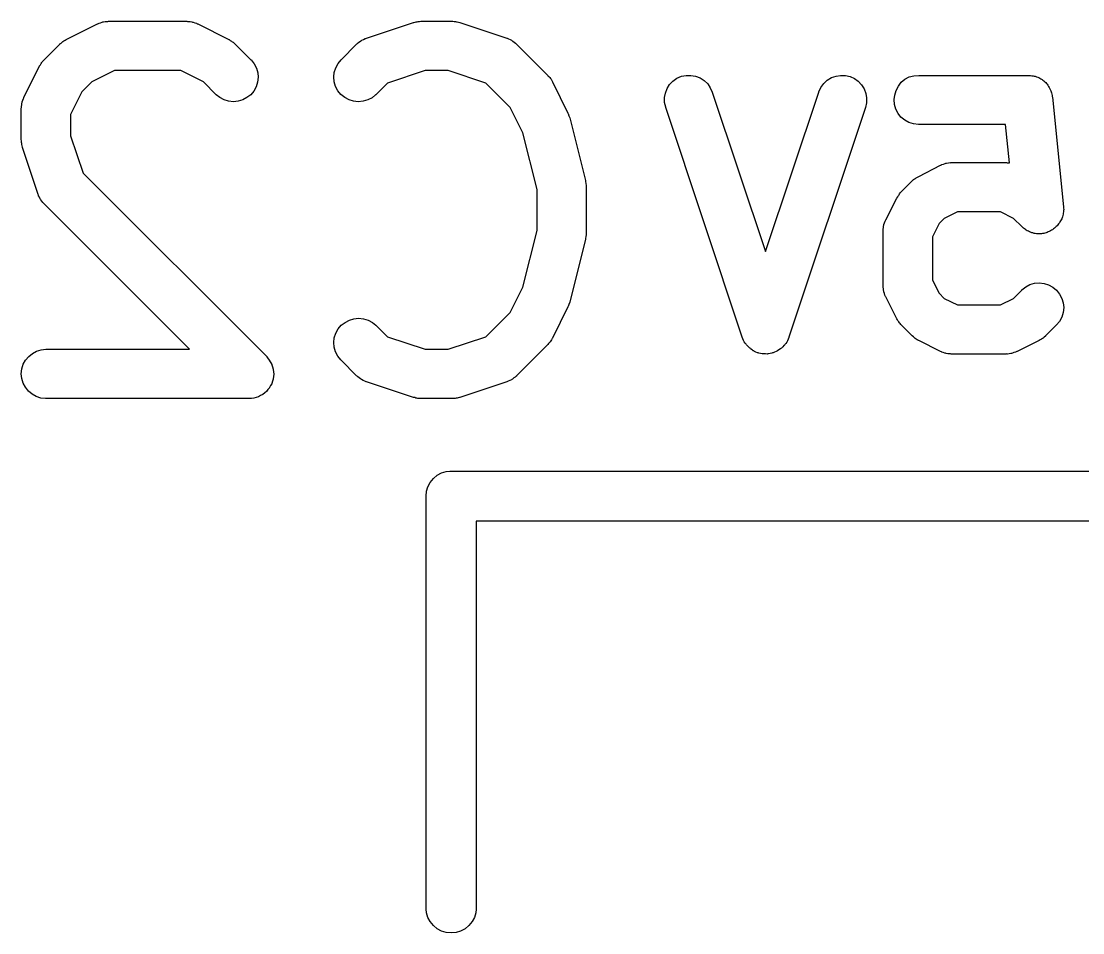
# Model space of a CAD drawing. Extents: x 60.5 to 144.3, y -114.9 to -60.3.
# Drawn here: x 100.615 to 103.85, y -104.556 to -101.777 of the extents above; entities that cross this region are included whole.
import ezdxf

# ---------------------------------------------------------------- set-up
doc = ezdxf.new("R2010")
doc.units = 0
doc.header["$MEASUREMENT"] = 0
doc.layers.add('BLACK', color=7, linetype='CONTINUOUS')

msp = doc.modelspace()

# ---------------------------------------------------------------- linework, layer by layer
at = {"layer": 'BLACK', "linetype": 'CONTINUOUS'}
for p, q in [((100.752, -101.833), (100.847, -101.785)), ((100.847, -101.785), (100.848, -101.785)), ((100.848, -101.785), (100.85, -101.784)), ((100.85, -101.784), (100.852, -101.783)), ((100.852, -101.783), (100.857, -101.782)), ((100.857, -101.782), (100.862, -101.78)), ((100.862, -101.78), (100.864, -101.779)), ((100.864, -101.779), (100.866, -101.779)), ((100.866, -101.779), (100.871, -101.778)), ((100.871, -101.778), (100.877, -101.778)), ((100.877, -101.778), (100.879, -101.778)), ((100.879, -101.778), (100.881, -101.777)), ((100.881, -101.777), (101.119, -101.777)), ((101.119, -101.777), (101.12, -101.777)), ((101.12, -101.777), (101.122, -101.778)), ((101.122, -101.778), (101.124, -101.778)), ((101.124, -101.778), (101.13, -101.778)), ((101.13, -101.778), (101.135, -101.779)), ((101.135, -101.779), (101.137, -101.78)), ((101.137, -101.78), (101.139, -101.78)), ((101.139, -101.78), (101.144, -101.782)), ((101.144, -101.782), (101.149, -101.783)), ((101.149, -101.783), (101.151, -101.785)), ((101.151, -101.785), (101.153, -101.785)), ((101.153, -101.785), (101.248, -101.833)), ((101.667, -101.829), (101.81, -101.781)), ((101.81, -101.781), (101.811, -101.781)), ((101.811, -101.781), (101.815, -101.78)), ((101.815, -101.78), (101.819, -101.779)), ((101.819, -101.779), (101.822, -101.779)), ((101.822, -101.779), (101.825, -101.778)), ((101.825, -101.778), (101.829, -101.778)), ((101.829, -101.778), (101.833, -101.777)), ((101.833, -101.777), (101.929, -101.777)), ((101.929, -101.777), (101.93, -101.777)), ((101.93, -101.777), (101.934, -101.778)), ((101.934, -101.778), (101.938, -101.778)), ((101.938, -101.778), (101.941, -101.779)), ((101.941, -101.779), (101.944, -101.779)), ((101.944, -101.779), (101.948, -101.78)), ((101.948, -101.78), (101.952, -101.781)), ((101.952, -101.781), (102.095, -101.829)), ((100.742, -101.839), (100.745, -101.837)), ((100.745, -101.837), (100.749, -101.835)), ((100.749, -101.835), (100.752, -101.833)), ((101.248, -101.833), (101.249, -101.833)), ((101.249, -101.833), (101.252, -101.836)), ((101.252, -101.836), (101.256, -101.838)), ((101.646, -101.84), (101.65, -101.837)), ((101.65, -101.837), (101.652, -101.836)), ((101.652, -101.836), (101.653, -101.835)), ((101.653, -101.835), (101.658, -101.833)), ((101.658, -101.833), (101.663, -101.83)), ((101.663, -101.83), (101.665, -101.83)), ((101.665, -101.83), (101.667, -101.829)), ((102.095, -101.829), (102.096, -101.829)), ((102.096, -101.829), (102.098, -101.83)), ((102.098, -101.83), (102.1, -101.831)), ((102.1, -101.831), (102.105, -101.833)), ((102.105, -101.833), (102.109, -101.835)), ((102.109, -101.835), (102.111, -101.837)), ((102.111, -101.837), (102.113, -101.838)), ((100.685, -101.895), (100.733, -101.847)), ((100.733, -101.846), (100.737, -101.844)), ((100.733, -101.847), (100.733, -101.846)), ((100.737, -101.844), (100.74, -101.841)), ((100.74, -101.841), (100.742, -101.839)), ((101.256, -101.838), (101.258, -101.84)), ((101.258, -101.84), (101.261, -101.841)), ((101.261, -101.841), (101.264, -101.844)), ((101.264, -101.844), (101.267, -101.847)), ((101.267, -101.847), (101.315, -101.895)), ((101.59, -101.895), (101.637, -101.847)), ((101.637, -101.847), (101.638, -101.846)), ((101.638, -101.846), (101.64, -101.845)), ((101.64, -101.845), (101.641, -101.843)), ((101.641, -101.843), (101.646, -101.84)), ((102.113, -101.838), (102.117, -101.841)), ((102.117, -101.841), (102.121, -101.844)), ((102.121, -101.844), (102.123, -101.846)), ((102.123, -101.846), (102.124, -101.847)), ((102.124, -101.847), (102.22, -101.942)), ((100.678, -101.903), (100.679, -101.901)), ((100.679, -101.901), (100.682, -101.898)), ((100.682, -101.898), (100.685, -101.895)), ((101.315, -101.895), (101.316, -101.895)), ((101.316, -101.895), (101.325, -101.907)), ((101.581, -101.906), (101.59, -101.895)), ((100.623, -102.009), (100.671, -101.914)), ((100.671, -101.913), (100.674, -101.91)), ((100.671, -101.914), (100.671, -101.913)), ((100.674, -101.91), (100.676, -101.906)), ((100.676, -101.906), (100.678, -101.903)), ((100.899, -101.927), (100.83, -101.962)), ((101.101, -101.927), (100.899, -101.927)), ((101.17, -101.962), (101.101, -101.927)), ((101.325, -101.907), (101.332, -101.92)), ((101.332, -101.92), (101.336, -101.934)), ((101.336, -101.934), (101.337, -101.948)), ((101.568, -101.947), (101.569, -101.933)), ((101.569, -101.933), (101.574, -101.919)), ((101.574, -101.919), (101.581, -101.906)), ((101.846, -101.927), (101.731, -101.966)), ((101.916, -101.927), (101.846, -101.927)), ((102.031, -101.966), (101.916, -101.927)), ((100.83, -101.962), (100.8, -101.992)), ((101.209, -102.001), (101.17, -101.962)), ((101.335, -101.963), (101.331, -101.977)), ((101.337, -101.948), (101.335, -101.963)), ((101.569, -101.962), (101.568, -101.947)), ((101.573, -101.976), (101.569, -101.962)), ((101.731, -101.966), (101.696, -102.001)), ((102.105, -102.04), (102.031, -101.966)), ((102.22, -101.942), (102.22, -101.943)), ((102.22, -101.943), (102.223, -101.946)), ((102.223, -101.946), (102.226, -101.949)), ((102.226, -101.949), (102.228, -101.952)), ((102.228, -101.952), (102.23, -101.954)), ((102.23, -101.954), (102.232, -101.958)), ((102.232, -101.958), (102.234, -101.962)), ((102.234, -101.962), (102.281, -102.057)), ((102.591, -101.97), (102.601, -101.96)), ((102.601, -101.96), (102.613, -101.951)), ((102.613, -101.951), (102.627, -101.945)), ((102.627, -101.945), (102.641, -101.942)), ((102.641, -101.942), (102.656, -101.942)), ((102.656, -101.942), (102.67, -101.944)), ((102.67, -101.944), (102.684, -101.95)), ((102.684, -101.95), (102.696, -101.958)), ((102.696, -101.958), (102.707, -101.968)), ((103.052, -101.979), (103.061, -101.967)), ((103.061, -101.967), (103.071, -101.957)), ((103.071, -101.957), (103.084, -101.949)), ((103.084, -101.949), (103.098, -101.944)), ((103.098, -101.944), (103.112, -101.942)), ((103.112, -101.942), (103.127, -101.942)), ((103.127, -101.942), (103.141, -101.946)), ((103.141, -101.946), (103.154, -101.952)), ((103.154, -101.952), (103.166, -101.96)), ((103.166, -101.96), (103.176, -101.971)), ((103.288, -101.975), (103.297, -101.963)), ((103.297, -101.963), (103.308, -101.954)), ((103.308, -101.954), (103.321, -101.947)), ((103.321, -101.947), (103.335, -101.943)), ((103.335, -101.943), (103.35, -101.942)), ((103.35, -101.942), (103.683, -101.942)), ((103.683, -101.942), (103.684, -101.942)), ((103.684, -101.942), (103.688, -101.942)), ((103.688, -101.942), (103.691, -101.942)), ((103.691, -101.942), (103.695, -101.943)), ((103.695, -101.943), (103.699, -101.943)), ((103.699, -101.943), (103.702, -101.944)), ((103.702, -101.944), (103.705, -101.945)), ((103.705, -101.945), (103.709, -101.947)), ((103.709, -101.947), (103.713, -101.948)), ((103.713, -101.948), (103.716, -101.949)), ((103.716, -101.949), (103.719, -101.951)), ((103.719, -101.951), (103.722, -101.953)), ((103.722, -101.953), (103.726, -101.955)), ((103.726, -101.955), (103.728, -101.957)), ((103.728, -101.957), (103.731, -101.959)), ((103.731, -101.959), (103.734, -101.962)), ((103.734, -101.962), (103.737, -101.964)), ((103.737, -101.964), (103.739, -101.967)), ((103.739, -101.967), (103.741, -101.969)), ((100.8, -101.992), (100.765, -102.061)), ((101.324, -101.99), (101.315, -102.001)), ((101.331, -101.977), (101.324, -101.99)), ((101.58, -101.989), (101.573, -101.976)), ((101.589, -102), (101.58, -101.989)), ((102.575, -102.01), (102.578, -101.996)), ((102.578, -101.996), (102.583, -101.982)), ((102.583, -101.982), (102.591, -101.97)), ((102.707, -101.968), (102.715, -101.98)), ((102.715, -101.98), (102.721, -101.993)), ((102.721, -101.993), (102.883, -102.479)), ((102.883, -102.479), (103.046, -101.993)), ((103.046, -101.992), (103.052, -101.979)), ((103.046, -101.993), (103.046, -101.992)), ((103.176, -101.971), (103.184, -101.983)), ((103.184, -101.983), (103.189, -101.997)), ((103.189, -101.997), (103.191, -102.011)), ((103.277, -102.002), (103.281, -101.988)), ((103.281, -101.988), (103.288, -101.975)), ((103.741, -101.969), (103.744, -101.972)), ((103.744, -101.972), (103.746, -101.976)), ((103.746, -101.976), (103.748, -101.979)), ((103.748, -101.979), (103.749, -101.981)), ((103.749, -101.981), (103.751, -101.985)), ((103.751, -101.985), (103.753, -101.989)), ((103.753, -101.989), (103.754, -101.992)), ((103.754, -101.992), (103.755, -101.995)), ((103.755, -101.995), (103.756, -101.999)), ((103.756, -101.999), (103.757, -102.003)), ((100.617, -102.027), (100.618, -102.025)), ((100.617, -102.032), (100.617, -102.027)), ((100.618, -102.023), (100.62, -102.018)), ((100.618, -102.025), (100.618, -102.023)), ((100.62, -102.018), (100.622, -102.013)), ((100.622, -102.013), (100.623, -102.011)), ((100.623, -102.011), (100.623, -102.009)), ((101.22, -102.01), (101.209, -102.001)), ((101.233, -102.017), (101.22, -102.01)), ((101.247, -102.021), (101.233, -102.017)), ((101.262, -102.023), (101.247, -102.021)), ((101.276, -102.021), (101.262, -102.023)), ((101.29, -102.017), (101.276, -102.021)), ((101.303, -102.01), (101.29, -102.017)), ((101.315, -102.001), (101.303, -102.01)), ((101.601, -102.01), (101.589, -102)), ((101.614, -102.017), (101.601, -102.01)), ((101.628, -102.021), (101.614, -102.017)), ((101.642, -102.023), (101.628, -102.021)), ((101.657, -102.021), (101.642, -102.023)), ((101.671, -102.017), (101.657, -102.021)), ((101.684, -102.011), (101.671, -102.017)), ((101.695, -102.001), (101.684, -102.011)), ((101.696, -102.001), (101.695, -102.001)), ((102.575, -102.025), (102.575, -102.01)), ((102.579, -102.039), (102.575, -102.025)), ((103.191, -102.026), (103.188, -102.04)), ((103.191, -102.011), (103.191, -102.026)), ((103.275, -102.016), (103.277, -102.002)), ((103.276, -102.031), (103.275, -102.016)), ((103.28, -102.045), (103.276, -102.031)), ((103.757, -102.003), (103.757, -102.006)), ((103.757, -102.006), (103.758, -102.009)), ((103.758, -102.009), (103.791, -102.343)), ((100.615, -102.042), (100.616, -102.04)), ((100.615, -102.043), (100.615, -102.042)), ((100.615, -102.138), (100.615, -102.043)), ((100.616, -102.037), (100.617, -102.032)), ((100.616, -102.04), (100.616, -102.037)), ((100.765, -102.061), (100.765, -102.126)), ((102.144, -102.117), (102.105, -102.04)), ((102.281, -102.057), (102.282, -102.058)), ((102.282, -102.058), (102.282, -102.058)), ((102.282, -102.058), (102.282, -102.058)), ((102.282, -102.058), (102.284, -102.065)), ((102.579, -102.04), (102.579, -102.039)), ((102.812, -102.74), (102.579, -102.04)), ((103.188, -102.04), (102.954, -102.74)), ((103.287, -102.058), (103.28, -102.045)), ((103.296, -102.069), (103.287, -102.058)), ((102.284, -102.065), (102.287, -102.072)), ((102.287, -102.072), (102.287, -102.072)), ((102.287, -102.072), (102.287, -102.072)), ((102.287, -102.072), (102.335, -102.263)), ((103.308, -102.079), (103.296, -102.069)), ((103.32, -102.086), (103.308, -102.079)), ((103.334, -102.09), (103.32, -102.086)), ((103.349, -102.092), (103.334, -102.09)), ((103.35, -102.092), (103.349, -102.092)), ((103.615, -102.092), (103.35, -102.092)), ((103.627, -102.209), (103.615, -102.092)), ((100.765, -102.126), (100.804, -102.24)), ((102.187, -102.29), (102.144, -102.117)), ((100.616, -102.142), (100.615, -102.138)), ((100.616, -102.147), (100.616, -102.142)), ((100.617, -102.15), (100.616, -102.147)), ((100.617, -102.153), (100.617, -102.15)), ((100.618, -102.157), (100.617, -102.153)), ((100.619, -102.161), (100.618, -102.157)), ((100.619, -102.162), (100.619, -102.161)), ((100.667, -102.305), (100.619, -102.162)), ((103.35, -102.25), (103.416, -102.216)), ((103.416, -102.216), (103.417, -102.216)), ((103.417, -102.216), (103.419, -102.215)), ((103.419, -102.215), (103.421, -102.214)), ((103.421, -102.214), (103.426, -102.213)), ((103.426, -102.213), (103.431, -102.211)), ((103.431, -102.211), (103.433, -102.21)), ((103.433, -102.21), (103.435, -102.21)), ((103.435, -102.21), (103.441, -102.209)), ((103.441, -102.209), (103.446, -102.208)), ((103.446, -102.208), (103.448, -102.209)), ((103.448, -102.209), (103.45, -102.208)), ((103.45, -102.208), (103.617, -102.208)), ((103.617, -102.208), (103.618, -102.208)), ((103.618, -102.208), (103.62, -102.209)), ((103.62, -102.209), (103.622, -102.209)), ((103.622, -102.209), (103.627, -102.209)), ((103.627, -102.209), (103.627, -102.209)), ((100.804, -102.24), (101.363, -102.799)), ((103.334, -102.26), (103.337, -102.257)), ((103.337, -102.257), (103.34, -102.256)), ((103.34, -102.256), (103.342, -102.254)), ((103.342, -102.254), (103.346, -102.252)), ((103.346, -102.252), (103.35, -102.25)), ((102.187, -102.415), (102.187, -102.29)), ((102.335, -102.263), (102.335, -102.264)), ((102.335, -102.264), (102.335, -102.265)), ((102.335, -102.265), (102.335, -102.266)), ((102.335, -102.266), (102.336, -102.272)), ((102.336, -102.272), (102.337, -102.278)), ((102.337, -102.278), (102.337, -102.28)), ((102.337, -102.28), (102.337, -102.281)), ((102.337, -102.281), (102.337, -102.424)), ((103.297, -102.297), (103.33, -102.264)), ((103.33, -102.264), (103.331, -102.263)), ((103.331, -102.263), (103.334, -102.26)), ((100.668, -102.307), (100.667, -102.305)), ((100.668, -102.309), (100.668, -102.307)), ((100.671, -102.313), (100.668, -102.309)), ((100.673, -102.318), (100.671, -102.313)), ((100.674, -102.32), (100.673, -102.318)), ((100.675, -102.322), (100.674, -102.32)), ((100.678, -102.326), (100.675, -102.322)), ((103.25, -102.383), (103.283, -102.316)), ((103.283, -102.316), (103.286, -102.312)), ((103.283, -102.316), (103.283, -102.316)), ((103.286, -102.312), (103.288, -102.308)), ((103.288, -102.308), (103.29, -102.306)), ((103.29, -102.306), (103.291, -102.303)), ((103.291, -102.303), (103.294, -102.3)), ((103.294, -102.3), (103.297, -102.297)), ((100.681, -102.33), (100.678, -102.326)), ((100.683, -102.332), (100.681, -102.33)), ((100.684, -102.333), (100.683, -102.332)), ((100.685, -102.334), (100.684, -102.333)), ((101.128, -102.777), (100.685, -102.334)), ((103.791, -102.343), (103.791, -102.344)), ((103.791, -102.344), (103.791, -102.347)), ((103.791, -102.347), (103.792, -102.351)), ((103.792, -102.351), (103.791, -102.354)), ((103.791, -102.354), (103.791, -102.358)), ((103.246, -102.392), (103.248, -102.387)), ((103.248, -102.387), (103.249, -102.385)), ((103.249, -102.385), (103.25, -102.383)), ((103.428, -102.378), (103.412, -102.394)), ((103.468, -102.358), (103.428, -102.378)), ((103.599, -102.358), (103.468, -102.358)), ((103.639, -102.378), (103.599, -102.358)), ((103.664, -102.403), (103.639, -102.378)), ((103.782, -102.386), (103.78, -102.389)), ((103.784, -102.383), (103.782, -102.386)), ((103.786, -102.379), (103.784, -102.383)), ((103.787, -102.376), (103.786, -102.379)), ((103.788, -102.373), (103.787, -102.376)), ((103.789, -102.369), (103.788, -102.373)), ((103.79, -102.365), (103.789, -102.369)), ((103.791, -102.358), (103.79, -102.362)), ((103.79, -102.362), (103.79, -102.365)), ((102.144, -102.588), (102.187, -102.415)), ((103.242, -102.411), (103.243, -102.406)), ((103.242, -102.413), (103.242, -102.411)), ((103.242, -102.416), (103.242, -102.413)), ((103.242, -102.417), (103.242, -102.416)), ((103.242, -102.583), (103.242, -102.417)), ((103.243, -102.401), (103.244, -102.399)), ((103.243, -102.406), (103.243, -102.401)), ((103.244, -102.397), (103.246, -102.392)), ((103.244, -102.399), (103.244, -102.397)), ((103.412, -102.394), (103.392, -102.434)), ((103.666, -102.405), (103.664, -102.403)), ((103.669, -102.408), (103.666, -102.405)), ((103.672, -102.41), (103.669, -102.408)), ((103.675, -102.412), (103.672, -102.41)), ((103.678, -102.414), (103.675, -102.412)), ((103.681, -102.416), (103.678, -102.414)), ((103.685, -102.417), (103.681, -102.416)), ((103.688, -102.419), (103.685, -102.417)), ((103.691, -102.42), (103.688, -102.419)), ((103.695, -102.422), (103.691, -102.42)), ((103.745, -102.419), (103.741, -102.421)), ((103.748, -102.418), (103.745, -102.419)), ((103.752, -102.416), (103.748, -102.418)), ((103.755, -102.414), (103.752, -102.416)), ((103.758, -102.413), (103.755, -102.414)), ((103.761, -102.41), (103.758, -102.413)), ((103.764, -102.408), (103.761, -102.41)), ((103.766, -102.406), (103.764, -102.408)), ((103.769, -102.403), (103.766, -102.406)), ((103.772, -102.401), (103.769, -102.403)), ((103.774, -102.398), (103.772, -102.401)), ((103.776, -102.395), (103.774, -102.398)), ((103.779, -102.392), (103.776, -102.395)), ((103.78, -102.389), (103.779, -102.392)), ((102.335, -102.442), (102.287, -102.632)), ((102.336, -102.433), (102.335, -102.439)), ((102.335, -102.439), (102.335, -102.441)), ((102.335, -102.441), (102.335, -102.442)), ((102.337, -102.428), (102.336, -102.433)), ((102.337, -102.424), (102.337, -102.425)), ((102.337, -102.425), (102.337, -102.426)), ((102.337, -102.426), (102.337, -102.428)), ((103.392, -102.434), (103.392, -102.566)), ((103.698, -102.422), (103.695, -102.422)), ((103.702, -102.424), (103.698, -102.422)), ((103.705, -102.424), (103.702, -102.424)), ((103.709, -102.425), (103.705, -102.424)), ((103.713, -102.425), (103.709, -102.425)), ((103.716, -102.425), (103.713, -102.425)), ((103.72, -102.425), (103.716, -102.425)), ((103.724, -102.425), (103.72, -102.425)), ((103.727, -102.424), (103.724, -102.425)), ((103.731, -102.424), (103.727, -102.424)), ((103.734, -102.423), (103.731, -102.424)), ((103.738, -102.422), (103.734, -102.423)), ((103.741, -102.421), (103.738, -102.422)), ((103.392, -102.566), (103.412, -102.606)), ((103.676, -102.587), (103.689, -102.58)), ((103.689, -102.58), (103.703, -102.576)), ((103.703, -102.576), (103.717, -102.575)), ((103.717, -102.575), (103.732, -102.577)), ((103.732, -102.577), (103.746, -102.581)), ((103.746, -102.581), (103.759, -102.588)), ((102.105, -102.665), (102.144, -102.588)), ((103.242, -102.586), (103.242, -102.583)), ((103.242, -102.588), (103.242, -102.586)), ((103.243, -102.593), (103.242, -102.588)), ((103.243, -102.598), (103.243, -102.593)), ((103.244, -102.6), (103.243, -102.598)), ((103.244, -102.602), (103.244, -102.6)), ((103.246, -102.607), (103.244, -102.602)), ((103.247, -102.612), (103.246, -102.607)), ((103.248, -102.614), (103.247, -102.612)), ((103.249, -102.616), (103.248, -102.614)), ((103.412, -102.606), (103.428, -102.622)), ((103.639, -102.622), (103.664, -102.597)), ((103.664, -102.596), (103.676, -102.587)), ((103.664, -102.597), (103.664, -102.596)), ((103.759, -102.588), (103.77, -102.597)), ((103.77, -102.597), (103.779, -102.609)), ((103.779, -102.609), (103.786, -102.622)), ((102.284, -102.641), (102.282, -102.647)), ((102.287, -102.634), (102.284, -102.641)), ((102.287, -102.632), (102.287, -102.633)), ((102.287, -102.633), (102.287, -102.634)), ((102.287, -102.634), (102.287, -102.634)), ((103.25, -102.617), (103.249, -102.616)), ((103.283, -102.684), (103.25, -102.617)), ((103.428, -102.622), (103.468, -102.642)), ((103.468, -102.642), (103.599, -102.642)), ((103.599, -102.642), (103.639, -102.622)), ((103.786, -102.622), (103.79, -102.636)), ((103.79, -102.636), (103.792, -102.65)), ((102.031, -102.739), (102.105, -102.665)), ((102.281, -102.648), (102.234, -102.743)), ((102.282, -102.647), (102.281, -102.648)), ((102.281, -102.648), (102.281, -102.648)), ((103.79, -102.665), (103.786, -102.679)), ((103.792, -102.65), (103.79, -102.665)), ((101.581, -102.715), (101.59, -102.704)), ((101.59, -102.704), (101.602, -102.695)), ((101.602, -102.695), (101.615, -102.688)), ((101.615, -102.688), (101.629, -102.684)), ((101.629, -102.684), (101.643, -102.682)), ((101.643, -102.682), (101.658, -102.684)), ((101.658, -102.684), (101.672, -102.688)), ((101.672, -102.688), (101.685, -102.695)), ((101.685, -102.695), (101.696, -102.704)), ((101.696, -102.704), (101.731, -102.739)), ((103.285, -102.687), (103.283, -102.684)), ((103.287, -102.691), (103.285, -102.687)), ((103.289, -102.693), (103.287, -102.691)), ((103.291, -102.696), (103.289, -102.693)), ((103.294, -102.699), (103.291, -102.696)), ((103.296, -102.702), (103.294, -102.699)), ((103.297, -102.703), (103.296, -102.702)), ((103.33, -102.736), (103.297, -102.703)), ((103.77, -102.703), (103.736, -102.736)), ((103.779, -102.692), (103.77, -102.703)), ((103.786, -102.679), (103.779, -102.692)), ((101.568, -102.756), (101.569, -102.742)), ((101.569, -102.742), (101.574, -102.728)), ((101.574, -102.728), (101.581, -102.715)), ((101.731, -102.739), (101.846, -102.777)), ((101.916, -102.777), (102.031, -102.739)), ((102.234, -102.743), (102.233, -102.744)), ((102.814, -102.745), (102.812, -102.74)), ((102.954, -102.741), (102.952, -102.746)), ((102.954, -102.74), (102.954, -102.741)), ((103.334, -102.739), (103.33, -102.736)), ((103.337, -102.742), (103.334, -102.739)), ((103.339, -102.744), (103.337, -102.742)), ((103.729, -102.743), (103.727, -102.744)), ((103.732, -102.74), (103.729, -102.743)), ((103.736, -102.737), (103.732, -102.74)), ((103.736, -102.736), (103.736, -102.737)), ((101.569, -102.771), (101.568, -102.756)), ((101.573, -102.785), (101.569, -102.771)), ((102.22, -102.763), (102.124, -102.858)), ((102.222, -102.759), (102.22, -102.763)), ((102.225, -102.756), (102.222, -102.759)), ((102.227, -102.754), (102.225, -102.756)), ((102.229, -102.751), (102.227, -102.754)), ((102.231, -102.748), (102.229, -102.751)), ((102.233, -102.744), (102.231, -102.748)), ((102.816, -102.75), (102.814, -102.745)), ((102.817, -102.752), (102.816, -102.75)), ((102.818, -102.754), (102.817, -102.752)), ((102.821, -102.758), (102.818, -102.754)), ((102.824, -102.762), (102.821, -102.758)), ((102.825, -102.764), (102.824, -102.762)), ((102.827, -102.766), (102.825, -102.764)), ((102.83, -102.769), (102.827, -102.766)), ((102.834, -102.773), (102.83, -102.769)), ((102.836, -102.774), (102.834, -102.773)), ((102.837, -102.776), (102.836, -102.774)), ((102.93, -102.775), (102.929, -102.776)), ((102.932, -102.774), (102.93, -102.775)), ((102.936, -102.77), (102.932, -102.774)), ((102.939, -102.766), (102.936, -102.77)), ((102.941, -102.765), (102.939, -102.766)), ((102.942, -102.763), (102.941, -102.765)), ((102.945, -102.759), (102.942, -102.763)), ((102.948, -102.755), (102.945, -102.759)), ((102.949, -102.753), (102.948, -102.755)), ((102.95, -102.751), (102.949, -102.753)), ((102.952, -102.746), (102.95, -102.751)), ((103.342, -102.746), (103.339, -102.744)), ((103.345, -102.748), (103.342, -102.746)), ((103.349, -102.75), (103.345, -102.748)), ((103.35, -102.75), (103.349, -102.75)), ((103.416, -102.784), (103.35, -102.75)), ((103.717, -102.75), (103.65, -102.784)), ((103.72, -102.748), (103.717, -102.75)), ((103.724, -102.746), (103.72, -102.748)), ((103.727, -102.744), (103.724, -102.746)), ((100.628, -102.81), (100.638, -102.799)), ((100.638, -102.799), (100.649, -102.79)), ((100.649, -102.79), (100.662, -102.783)), ((100.662, -102.783), (100.676, -102.779)), ((100.676, -102.779), (100.69, -102.777)), ((100.69, -102.777), (101.128, -102.777)), ((101.363, -102.799), (101.363, -102.8)), ((101.363, -102.8), (101.363, -102.8)), ((101.363, -102.8), (101.363, -102.8)), ((101.363, -102.8), (101.363, -102.8)), ((101.363, -102.8), (101.368, -102.806)), ((101.368, -102.806), (101.372, -102.811)), ((101.58, -102.798), (101.573, -102.785)), ((101.589, -102.809), (101.58, -102.798)), ((101.846, -102.777), (101.916, -102.777)), ((102.842, -102.779), (102.837, -102.776)), ((102.846, -102.782), (102.842, -102.779)), ((102.848, -102.782), (102.846, -102.782)), ((102.85, -102.784), (102.848, -102.782)), ((102.854, -102.786), (102.85, -102.784)), ((102.859, -102.788), (102.854, -102.786)), ((102.861, -102.788), (102.859, -102.788)), ((102.863, -102.789), (102.861, -102.788)), ((102.868, -102.79), (102.863, -102.789)), ((102.873, -102.791), (102.868, -102.79)), ((102.876, -102.791), (102.873, -102.791)), ((102.878, -102.791), (102.876, -102.791)), ((102.883, -102.791), (102.878, -102.791)), ((102.888, -102.792), (102.883, -102.791)), ((102.89, -102.791), (102.888, -102.792)), ((102.892, -102.791), (102.89, -102.791)), ((102.897, -102.79), (102.892, -102.791)), ((102.902, -102.789), (102.897, -102.79)), ((102.904, -102.788), (102.902, -102.789)), ((102.907, -102.788), (102.904, -102.788)), ((102.911, -102.786), (102.907, -102.788)), ((102.916, -102.784), (102.911, -102.786)), ((102.918, -102.783), (102.916, -102.784)), ((102.92, -102.782), (102.918, -102.783)), ((102.924, -102.779), (102.92, -102.782)), ((102.929, -102.776), (102.924, -102.779)), ((103.419, -102.785), (103.416, -102.784)), ((103.42, -102.786), (103.419, -102.785)), ((103.425, -102.787), (103.42, -102.786)), ((103.43, -102.789), (103.425, -102.787)), ((103.432, -102.789), (103.43, -102.789)), ((103.434, -102.79), (103.432, -102.789)), ((103.439, -102.791), (103.434, -102.79)), ((103.445, -102.791), (103.439, -102.791)), ((103.447, -102.791), (103.445, -102.791)), ((103.449, -102.792), (103.447, -102.791)), ((103.45, -102.792), (103.449, -102.792)), ((103.617, -102.792), (103.45, -102.792)), ((103.619, -102.791), (103.617, -102.792)), ((103.621, -102.792), (103.619, -102.791)), ((103.626, -102.791), (103.621, -102.792)), ((103.631, -102.79), (103.626, -102.791)), ((103.633, -102.79), (103.631, -102.79)), ((103.636, -102.789), (103.633, -102.79)), ((103.64, -102.787), (103.636, -102.789)), ((103.645, -102.786), (103.64, -102.787)), ((103.647, -102.785), (103.645, -102.786)), ((103.649, -102.784), (103.647, -102.785)), ((103.65, -102.784), (103.649, -102.784)), ((100.615, -102.852), (100.617, -102.837)), ((100.617, -102.837), (100.621, -102.823)), ((100.621, -102.823), (100.628, -102.81)), ((101.372, -102.811), (101.372, -102.811)), ((101.372, -102.811), (101.372, -102.812)), ((101.372, -102.812), (101.376, -102.818)), ((101.376, -102.818), (101.379, -102.824)), ((101.379, -102.824), (101.379, -102.824)), ((101.379, -102.824), (101.379, -102.825)), ((101.379, -102.825), (101.381, -102.831)), ((101.381, -102.831), (101.383, -102.838)), ((101.383, -102.838), (101.383, -102.838)), ((101.383, -102.838), (101.383, -102.839)), ((101.383, -102.839), (101.384, -102.846)), ((101.59, -102.81), (101.589, -102.809)), ((101.637, -102.858), (101.59, -102.81)), ((100.617, -102.866), (100.615, -102.852)), ((100.621, -102.88), (100.617, -102.866)), ((101.383, -102.868), (101.381, -102.874)), ((101.384, -102.86), (101.383, -102.867)), ((101.383, -102.867), (101.383, -102.868)), ((101.383, -102.868), (101.383, -102.868)), ((101.384, -102.846), (101.385, -102.853)), ((101.385, -102.853), (101.384, -102.86)), ((101.385, -102.853), (101.385, -102.853)), ((101.385, -102.853), (101.385, -102.853)), ((101.639, -102.859), (101.637, -102.858)), ((101.641, -102.861), (101.639, -102.859)), ((101.645, -102.864), (101.641, -102.861)), ((101.649, -102.867), (101.645, -102.864)), ((101.651, -102.868), (101.649, -102.867)), ((101.652, -102.869), (101.651, -102.868)), ((101.657, -102.872), (101.652, -102.869)), ((101.662, -102.874), (101.657, -102.872)), ((102.104, -102.872), (102.099, -102.874)), ((102.109, -102.87), (102.104, -102.872)), ((102.11, -102.869), (102.109, -102.87)), ((102.112, -102.868), (102.11, -102.869)), ((102.116, -102.864), (102.112, -102.868)), ((102.12, -102.862), (102.116, -102.864)), ((102.122, -102.86), (102.12, -102.862)), ((102.124, -102.859), (102.122, -102.86)), ((102.124, -102.858), (102.124, -102.859)), ((100.628, -102.893), (100.621, -102.88)), ((100.637, -102.905), (100.628, -102.893)), ((100.648, -102.914), (100.637, -102.905)), ((101.367, -102.9), (101.362, -102.906)), ((101.372, -102.895), (101.367, -102.9)), ((101.375, -102.888), (101.372, -102.894)), ((101.372, -102.894), (101.372, -102.894)), ((101.372, -102.894), (101.372, -102.895)), ((101.379, -102.882), (101.375, -102.888)), ((101.381, -102.874), (101.379, -102.881)), ((101.379, -102.881), (101.379, -102.882)), ((101.379, -102.882), (101.379, -102.882)), ((101.664, -102.875), (101.662, -102.874)), ((101.666, -102.876), (101.664, -102.875)), ((101.667, -102.876), (101.666, -102.876)), ((101.81, -102.924), (101.667, -102.876)), ((102.095, -102.876), (101.952, -102.924)), ((102.097, -102.875), (102.095, -102.876)), ((102.099, -102.874), (102.097, -102.875)), ((100.661, -102.921), (100.648, -102.914)), ((100.675, -102.926), (100.661, -102.921)), ((100.689, -102.927), (100.675, -102.926)), ((100.69, -102.927), (100.689, -102.927)), ((101.31, -102.927), (100.69, -102.927)), ((101.317, -102.927), (101.31, -102.927)), ((101.324, -102.926), (101.317, -102.927)), ((101.331, -102.924), (101.324, -102.926)), ((101.324, -102.926), (101.324, -102.926)), ((101.324, -102.926), (101.324, -102.926)), ((101.338, -102.922), (101.331, -102.924)), ((101.344, -102.918), (101.338, -102.922)), ((101.338, -102.922), (101.338, -102.922)), ((101.338, -102.922), (101.338, -102.922)), ((101.351, -102.915), (101.344, -102.918)), ((101.357, -102.91), (101.351, -102.915)), ((101.351, -102.915), (101.351, -102.915)), ((101.351, -102.915), (101.351, -102.915)), ((101.362, -102.906), (101.357, -102.91)), ((101.362, -102.906), (101.362, -102.906)), ((101.362, -102.906), (101.362, -102.906)), ((101.814, -102.924), (101.81, -102.924)), ((101.818, -102.926), (101.814, -102.924)), ((101.821, -102.926), (101.818, -102.926)), ((101.824, -102.927), (101.821, -102.926)), ((101.828, -102.927), (101.824, -102.927)), ((101.832, -102.927), (101.828, -102.927)), ((101.833, -102.927), (101.832, -102.927)), ((101.929, -102.927), (101.833, -102.927)), ((101.933, -102.927), (101.929, -102.927)), ((101.937, -102.927), (101.933, -102.927)), ((101.94, -102.926), (101.937, -102.927)), ((101.943, -102.926), (101.94, -102.926)), ((101.947, -102.925), (101.943, -102.926)), ((101.951, -102.924), (101.947, -102.925)), ((101.952, -102.924), (101.951, -102.924)), ((101.871, -103.171), (101.883, -103.161)), ((101.883, -103.161), (101.896, -103.154)), ((101.896, -103.154), (101.91, -103.15)), ((101.91, -103.15), (101.921, -103.149)), ((101.921, -103.149), (101.925, -103.149)), ((101.925, -103.149), (101.929, -103.149)), ((101.929, -103.149), (106.671, -103.149)), ((101.85, -103.21), (101.854, -103.196)), ((101.854, -103.196), (101.861, -103.183)), ((101.861, -103.183), (101.871, -103.171)), ((101.849, -103.225), (101.85, -103.21)), ((101.849, -103.229), (101.849, -103.225)), ((101.849, -104.484), (101.849, -103.229)), ((106.599, -103.301), (102.001, -103.301)), ((102.001, -103.301), (102.001, -104.484)), ((101.85, -104.495), (101.849, -104.484)), ((102.001, -104.484), (102, -104.495)), ((101.854, -104.509), (101.85, -104.495)), ((101.861, -104.522), (101.854, -104.509)), ((101.871, -104.534), (101.861, -104.522)), ((101.989, -104.522), (101.979, -104.534)), ((101.996, -104.509), (101.989, -104.522)), ((102, -104.495), (101.996, -104.509)), ((101.883, -104.544), (101.871, -104.534)), ((101.896, -104.551), (101.883, -104.544)), ((101.91, -104.555), (101.896, -104.551)), ((101.925, -104.556), (101.91, -104.555)), ((101.94, -104.555), (101.925, -104.556)), ((101.954, -104.551), (101.94, -104.555)), ((101.968, -104.544), (101.954, -104.551)), ((101.979, -104.534), (101.968, -104.544))]:
    msp.add_line(p, q, dxfattribs=at)

doc.saveas('drawing.dxf')
